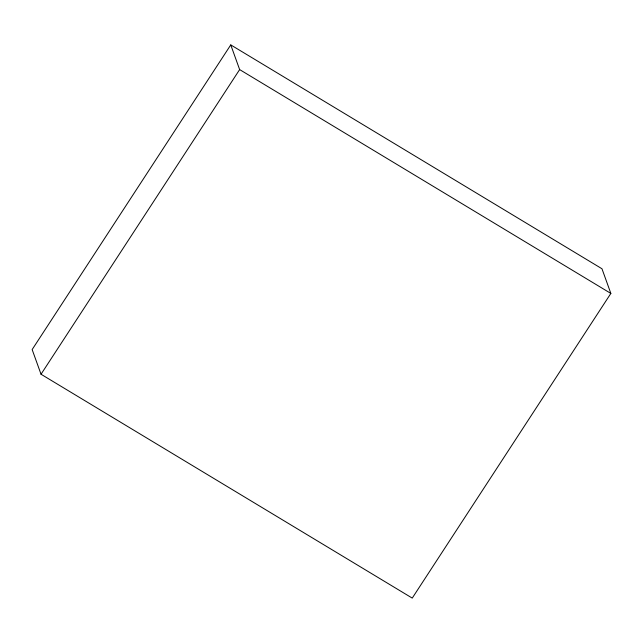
<?xml version="1.0" encoding="UTF-8"?>
<svg xmlns="http://www.w3.org/2000/svg" width="643" height="643" viewBox="0 0 643 643"><rect width="100%" height="100%" fill="white"/><g stroke="black" fill="none" stroke-linecap="round" stroke-linejoin="round"><path stroke-width="0.96" d="M230.757 44.897L32.15 349.567L41.031 374.242L412.243 598.103L610.85 293.433L601.969 268.758L230.757 44.897L239.638 69.581L610.85 293.433M41.031 374.242L239.638 69.581"/></g></svg>
